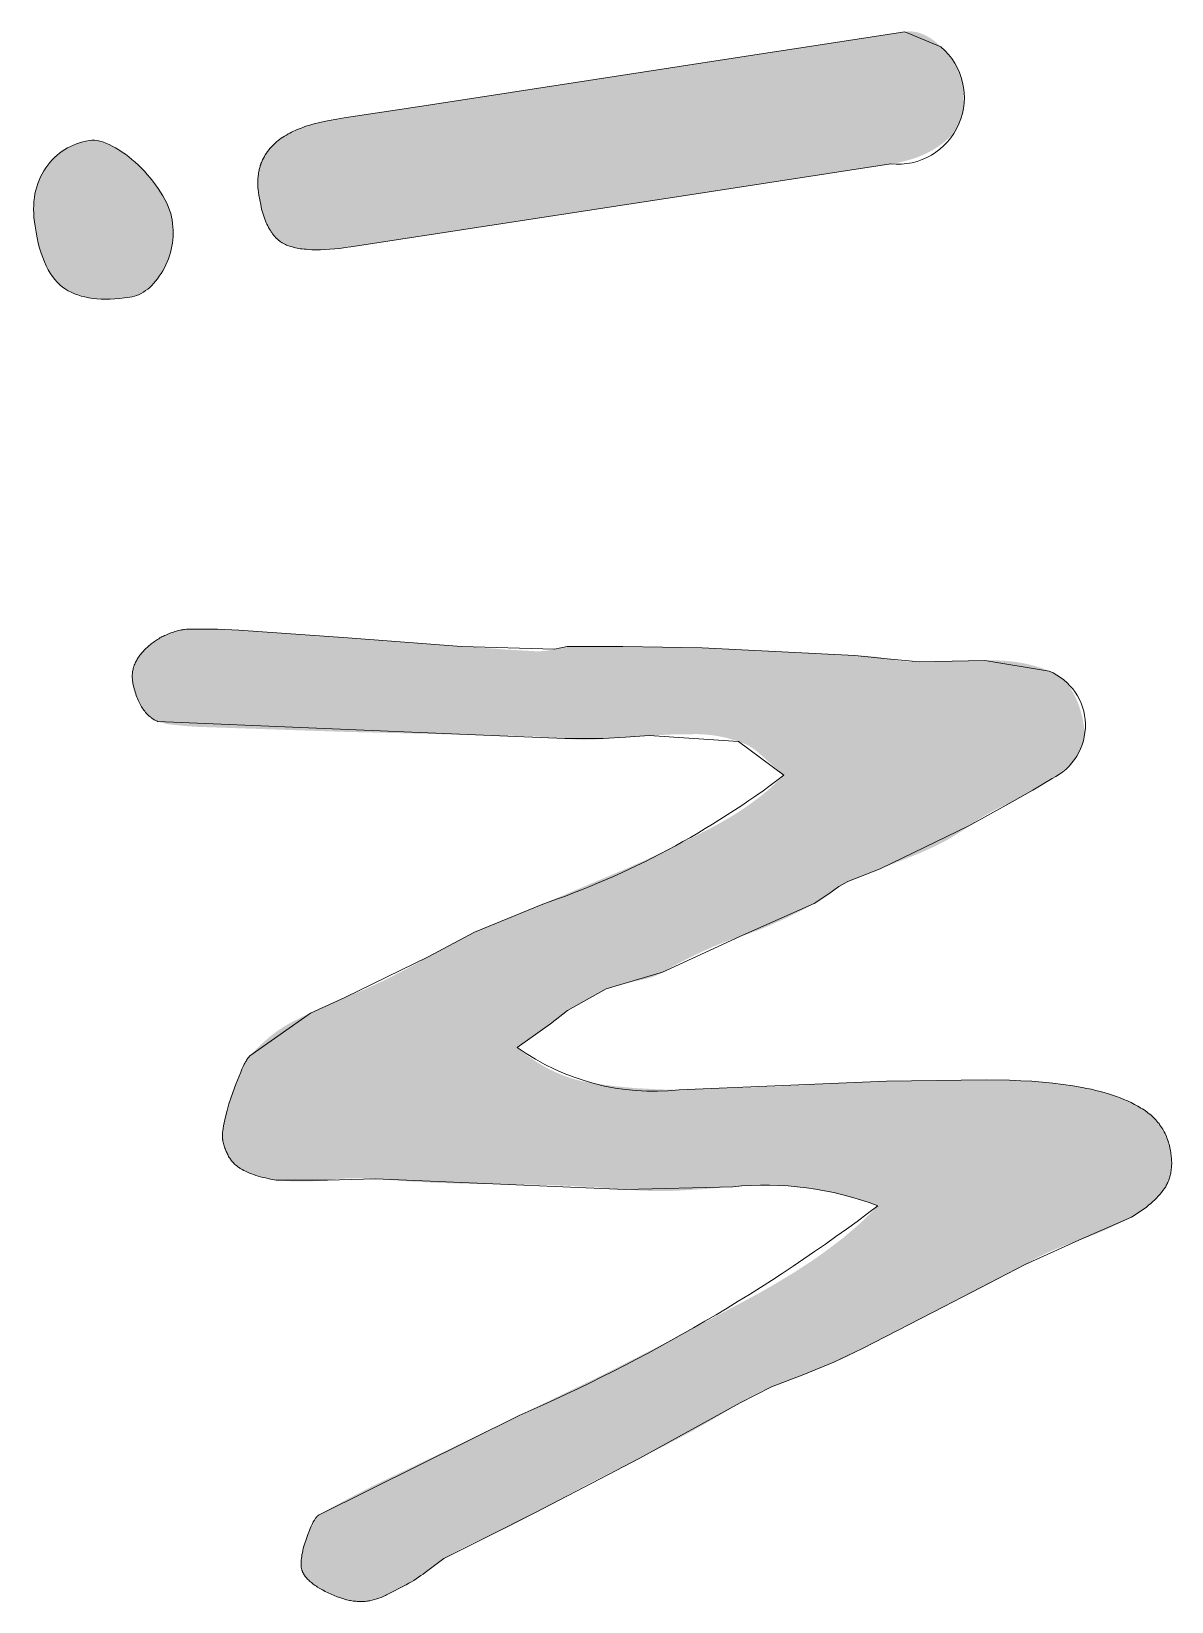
# Model space of a CAD drawing. Header units: millimetres. Extents: x 0 to 771, y -1 to 432.
# Drawn here: x 376.22 to 384.61, y 83.48 to 95.04 of the extents above; entities that cross this region are included whole.
import ezdxf

# ---------------------------------------------------------------- set-up
doc = ezdxf.new("R2010")
doc.units = ezdxf.units.MM
doc.header["$MEASUREMENT"] = 0
doc.layers.add('DEFAULT', color=4, linetype='Continuous', true_color=0x00ffff)

msp = doc.modelspace()

# ---------------------------------------------------------------- hatches: boundary and pattern name
at = {"layer": 'DEFAULT', "true_color": 0x000000, "extrusion": (0, 0, -1)}
for points in [[(-382.914, 94.93), (-382.931, 94.914), (-382.939, 94.905), (-382.946, 94.897), (-382.954, 94.888), (-382.961, 94.88), (-382.968, 94.871), (-382.975, 94.862), (-382.982, 94.854), (-382.988, 94.845), (-382.994, 94.836), (-383, 94.827), (-383.006, 94.818), (-383.012, 94.809), (-383.017, 94.8), (-383.022, 94.791), (-383.027, 94.781), (-383.032, 94.772), (-383.036, 94.762), (-383.04, 94.753), (-383.044, 94.743), (-383.048, 94.734), (-383.052, 94.724), (-383.055, 94.714), (-383.058, 94.704), (-383.061, 94.694), (-383.064, 94.684), (-383.067, 94.674), (-383.069, 94.664), (-383.071, 94.654), (-383.073, 94.644), (-383.075, 94.634), (-383.077, 94.618), (-383.079, 94.603), (-383.08, 94.588), (-383.081, 94.573), (-383.082, 94.559), (-383.082, 94.544), (-383.082, 94.53), (-383.082, 94.516), (-383.081, 94.502), (-383.08, 94.489), (-383.078, 94.476), (-383.076, 94.463), (-383.074, 94.45), (-383.071, 94.437), (-383.068, 94.425), (-383.065, 94.413), (-383.061, 94.401), (-383.057, 94.389), (-383.052, 94.377), (-383.047, 94.366), (-383.045, 94.36), (-383.042, 94.355), (-383.039, 94.349), (-383.036, 94.344), (-383.033, 94.338), (-383.03, 94.333), (-383.027, 94.328), (-383.024, 94.323), (-383.02, 94.317), (-383.017, 94.312), (-383.01, 94.302), (-383.002, 94.292), (-382.994, 94.283), (-382.986, 94.273), (-382.977, 94.264), (-382.968, 94.255), (-382.958, 94.246), (-382.949, 94.238), (-382.939, 94.229), (-382.929, 94.221), (-382.918, 94.213), (-382.908, 94.205), (-382.897, 94.198), (-382.886, 94.19), (-382.875, 94.183), (-382.863, 94.176), (-382.852, 94.169), (-382.84, 94.163), (-382.828, 94.156), (-382.816, 94.15), (-382.803, 94.144), (-382.791, 94.138), (-382.778, 94.132), (-382.765, 94.127), (-382.751, 94.121), (-382.738, 94.116), (-382.724, 94.111), (-382.696, 94.102), (-382.667, 94.094), (-382.638, 94.086), (-382.607, 94.079), (-382.576, 94.073), (-382.544, 94.068), (-382.544, 94.068), (-381.159, 93.855), (-381.159, 93.855), (-380.615, 93.771), (-380.615, 93.771), (-378.567, 93.457), (-378.526, 93.451), (-378.487, 93.446), (-378.449, 93.442), (-378.413, 93.439), (-378.378, 93.437), (-378.344, 93.436), (-378.312, 93.435), (-378.281, 93.436), (-378.252, 93.438), (-378.238, 93.439), (-378.224, 93.44), (-378.21, 93.442), (-378.197, 93.443), (-378.184, 93.445), (-378.172, 93.448), (-378.16, 93.45), (-378.148, 93.453), (-378.137, 93.456), (-378.126, 93.459), (-378.116, 93.463), (-378.105, 93.466), (-378.095, 93.47), (-378.086, 93.474), (-378.081, 93.476), (-378.077, 93.479), (-378.072, 93.481), (-378.068, 93.484), (-378.063, 93.486), (-378.059, 93.489), (-378.054, 93.492), (-378.05, 93.495), (-378.046, 93.498), (-378.042, 93.501), (-378.037, 93.504), (-378.033, 93.508), (-378.029, 93.511), (-378.025, 93.515), (-378.021, 93.519), (-378.018, 93.522), (-378.014, 93.526), (-378.01, 93.53), (-378.006, 93.535), (-378.002, 93.539), (-377.999, 93.543), (-377.995, 93.548), (-377.992, 93.553), (-377.988, 93.557), (-377.985, 93.562), (-377.981, 93.567), (-377.975, 93.577), (-377.968, 93.588), (-377.962, 93.599), (-377.956, 93.611), (-377.95, 93.623), (-377.945, 93.635), (-377.939, 93.648), (-377.934, 93.662), (-377.929, 93.675), (-377.924, 93.69), (-377.92, 93.704), (-377.916, 93.72), (-377.911, 93.735), (-377.907, 93.751), (-377.904, 93.768), (-377.897, 93.802), (-377.891, 93.838), (-377.888, 93.857), (-377.886, 93.876), (-377.884, 93.894), (-377.883, 93.912), (-377.883, 93.929), (-377.883, 93.946), (-377.884, 93.955), (-377.884, 93.963), (-377.885, 93.971), (-377.886, 93.98), (-377.887, 93.988), (-377.888, 93.996), (-377.889, 94.003), (-377.89, 94.011), (-377.892, 94.019), (-377.893, 94.026), (-377.895, 94.034), (-377.897, 94.041), (-377.899, 94.048), (-377.901, 94.056), (-377.904, 94.063), (-377.906, 94.07), (-377.909, 94.077), (-377.912, 94.083), (-377.915, 94.09), (-377.918, 94.097), (-377.924, 94.11), (-377.931, 94.122), (-377.938, 94.134), (-377.946, 94.146), (-377.95, 94.152), (-377.954, 94.158), (-377.958, 94.164), (-377.962, 94.169), (-377.967, 94.175), (-377.971, 94.18), (-377.976, 94.186), (-377.98, 94.191), (-377.985, 94.196), (-377.99, 94.201), (-377.995, 94.206), (-378, 94.211), (-378.01, 94.221), (-378.021, 94.231), (-378.032, 94.24), (-378.043, 94.248), (-378.055, 94.257), (-378.068, 94.265), (-378.08, 94.273), (-378.093, 94.28), (-378.106, 94.288), (-378.119, 94.295), (-378.132, 94.302), (-378.145, 94.308), (-378.159, 94.314), (-378.173, 94.32), (-378.187, 94.326), (-378.201, 94.332), (-378.215, 94.337), (-378.229, 94.342), (-378.244, 94.347), (-378.259, 94.351), (-378.274, 94.356), (-378.289, 94.36), (-378.349, 94.374), (-378.408, 94.387), (-378.464, 94.398), (-378.518, 94.407), (-378.518, 94.407), (-379.122, 94.499), (-379.122, 94.499), (-381.607, 94.881), (-381.607, 94.881), (-381.832, 94.915), (-381.832, 94.915), (-382.649, 95.041), (-382.653, 95.041), (-382.657, 95.042), (-382.661, 95.042), (-382.665, 95.043), (-382.669, 95.043), (-382.673, 95.043), (-382.677, 95.043), (-382.682, 95.043), (-382.686, 95.043), (-382.69, 95.043), (-382.694, 95.043), (-382.698, 95.043), (-382.702, 95.043), (-382.706, 95.042), (-382.71, 95.042), (-382.714, 95.041), (-382.723, 95.04), (-382.731, 95.038), (-382.739, 95.037), (-382.747, 95.035), (-382.756, 95.032), (-382.764, 95.029), (-382.772, 95.026), (-382.78, 95.023), (-382.789, 95.019), (-382.797, 95.016), (-382.805, 95.011), (-382.814, 95.007), (-382.822, 95.002), (-382.83, 94.997), (-382.839, 94.992), (-382.847, 94.986), (-382.855, 94.98), (-382.864, 94.974), (-382.872, 94.967), (-382.881, 94.96), (-382.889, 94.953), (-382.897, 94.946), (-382.906, 94.938)], [(-376.811, 94.199), (-376.824, 94.193), (-376.836, 94.186), (-376.848, 94.179), (-376.86, 94.171), (-376.873, 94.164), (-376.885, 94.156), (-376.897, 94.147), (-376.909, 94.139), (-376.921, 94.13), (-376.932, 94.12), (-376.956, 94.101), (-376.979, 94.081), (-377.003, 94.059), (-377.025, 94.037), (-377.048, 94.013), (-377.069, 93.989), (-377.09, 93.965), (-377.11, 93.94), (-377.129, 93.914), (-377.148, 93.887), (-377.166, 93.86), (-377.175, 93.846), (-377.183, 93.833), (-377.191, 93.819), (-377.199, 93.806), (-377.206, 93.793), (-377.212, 93.78), (-377.218, 93.767), (-377.224, 93.754), (-377.229, 93.741), (-377.233, 93.728), (-377.238, 93.716), (-377.242, 93.704), (-377.245, 93.691), (-377.248, 93.679), (-377.25, 93.667), (-377.252, 93.655), (-377.254, 93.643), (-377.256, 93.63), (-377.257, 93.618), (-377.258, 93.605), (-377.259, 93.593), (-377.259, 93.581), (-377.26, 93.568), (-377.26, 93.556), (-377.259, 93.544), (-377.259, 93.532), (-377.258, 93.52), (-377.257, 93.508), (-377.256, 93.496), (-377.254, 93.485), (-377.252, 93.473), (-377.25, 93.461), (-377.248, 93.449), (-377.246, 93.438), (-377.243, 93.426), (-377.24, 93.415), (-377.236, 93.403), (-377.233, 93.392), (-377.229, 93.381), (-377.225, 93.369), (-377.22, 93.358), (-377.216, 93.347), (-377.211, 93.336), (-377.206, 93.325), (-377.2, 93.314), (-377.195, 93.303), (-377.189, 93.292), (-377.183, 93.281), (-377.176, 93.271), (-377.17, 93.26), (-377.163, 93.25), (-377.157, 93.24), (-377.15, 93.231), (-377.143, 93.222), (-377.137, 93.213), (-377.13, 93.204), (-377.123, 93.196), (-377.116, 93.188), (-377.109, 93.18), (-377.101, 93.173), (-377.094, 93.166), (-377.087, 93.159), (-377.079, 93.152), (-377.072, 93.146), (-377.064, 93.14), (-377.056, 93.134), (-377.048, 93.129), (-377.041, 93.124), (-377.033, 93.119), (-377.025, 93.115), (-377.016, 93.111), (-377.008, 93.107), (-377, 93.103), (-376.992, 93.1), (-376.983, 93.097), (-376.975, 93.094), (-376.966, 93.092), (-376.957, 93.09), (-376.949, 93.088), (-376.94, 93.086), (-376.902, 93.081), (-376.865, 93.077), (-376.829, 93.074), (-376.795, 93.072), (-376.778, 93.072), (-376.761, 93.072), (-376.745, 93.072), (-376.729, 93.073), (-376.713, 93.074), (-376.698, 93.075), (-376.682, 93.076), (-376.667, 93.078), (-376.653, 93.08), (-376.638, 93.082), (-376.624, 93.085), (-376.61, 93.088), (-376.596, 93.091), (-376.583, 93.095), (-376.57, 93.098), (-376.557, 93.103), (-376.544, 93.107), (-376.532, 93.112), (-376.52, 93.117), (-376.508, 93.122), (-376.497, 93.128), (-376.486, 93.134), (-376.475, 93.14), (-376.464, 93.147), (-376.459, 93.15), (-376.454, 93.154), (-376.449, 93.157), (-376.444, 93.161), (-376.439, 93.165), (-376.434, 93.169), (-376.429, 93.173), (-376.424, 93.178), (-376.419, 93.182), (-376.415, 93.186), (-376.41, 93.191), (-376.405, 93.196), (-376.401, 93.201), (-376.396, 93.206), (-376.392, 93.211), (-376.387, 93.216), (-376.379, 93.227), (-376.37, 93.238), (-376.362, 93.25), (-376.354, 93.262), (-376.347, 93.275), (-376.339, 93.288), (-376.332, 93.302), (-376.325, 93.316), (-376.318, 93.331), (-376.311, 93.346), (-376.305, 93.362), (-376.299, 93.378), (-376.293, 93.394), (-376.287, 93.412), (-376.281, 93.429), (-376.276, 93.447), (-376.266, 93.485), (-376.257, 93.524), (-376.249, 93.566), (-376.242, 93.609), (-376.24, 93.625), (-376.237, 93.641), (-376.236, 93.657), (-376.234, 93.673), (-376.233, 93.688), (-376.232, 93.704), (-376.232, 93.719), (-376.232, 93.734), (-376.232, 93.748), (-376.232, 93.763), (-376.233, 93.777), (-376.234, 93.792), (-376.236, 93.806), (-376.237, 93.82), (-376.239, 93.833), (-376.242, 93.847), (-376.244, 93.86), (-376.247, 93.873), (-376.251, 93.886), (-376.254, 93.899), (-376.258, 93.912), (-376.262, 93.924), (-376.267, 93.937), (-376.272, 93.949), (-376.277, 93.961), (-376.282, 93.972), (-376.288, 93.984), (-376.294, 93.996), (-376.3, 94.007), (-376.307, 94.018), (-376.314, 94.029), (-376.321, 94.039), (-376.329, 94.05), (-376.336, 94.06), (-376.344, 94.07), (-376.352, 94.08), (-376.361, 94.089), (-376.369, 94.098), (-376.377, 94.107), (-376.386, 94.116), (-376.395, 94.124), (-376.404, 94.132), (-376.413, 94.14), (-376.422, 94.147), (-376.432, 94.154), (-376.441, 94.161), (-376.451, 94.168), (-376.461, 94.174), (-376.471, 94.181), (-376.481, 94.186), (-376.492, 94.192), (-376.502, 94.197), (-376.513, 94.202), (-376.524, 94.207), (-376.535, 94.212), (-376.546, 94.216), (-376.558, 94.22), (-376.569, 94.223), (-376.581, 94.227), (-376.593, 94.23), (-376.605, 94.233), (-376.617, 94.236), (-376.629, 94.238), (-376.642, 94.24), (-376.646, 94.241), (-376.651, 94.241), (-376.655, 94.241), (-376.66, 94.242), (-376.665, 94.242), (-376.669, 94.242), (-376.674, 94.242), (-376.679, 94.241), (-376.684, 94.241), (-376.689, 94.241), (-376.694, 94.24), (-376.699, 94.239), (-376.704, 94.238), (-376.709, 94.238), (-376.714, 94.236), (-376.72, 94.235), (-376.725, 94.234), (-376.73, 94.232), (-376.736, 94.231), (-376.741, 94.229), (-376.752, 94.225), (-376.764, 94.221), (-376.775, 94.216), (-376.787, 94.211), (-376.799, 94.206)], [(-377.744, 90.634), (-378.12, 90.611), (-379.384, 90.515), (-379.724, 90.491), (-379.936, 90.479), (-379.943, 90.479), (-379.949, 90.479), (-379.956, 90.479), (-379.963, 90.479), (-379.97, 90.48), (-379.978, 90.48), (-379.994, 90.482), (-380.011, 90.484), (-380.029, 90.487), (-380.048, 90.49), (-380.068, 90.494), (-380.068, 90.494), (-380.161, 90.514), (-380.242, 90.517), (-380.337, 90.518), (-380.571, 90.515), (-381.155, 90.504), (-382.28, 90.447), (-382.311, 90.447), (-382.341, 90.446), (-382.371, 90.445), (-382.401, 90.442), (-382.43, 90.439), (-382.46, 90.435), (-382.489, 90.43), (-382.518, 90.424), (-382.547, 90.419), (-382.576, 90.414), (-382.605, 90.409), (-382.635, 90.406), (-382.665, 90.404), (-382.695, 90.402), (-382.725, 90.401), (-382.755, 90.401), (-383.237, 90.411), (-383.269, 90.412), (-383.301, 90.412), (-383.333, 90.412), (-383.364, 90.41), (-383.395, 90.408), (-383.426, 90.405), (-383.456, 90.402), (-383.486, 90.397), (-383.515, 90.392), (-383.545, 90.386), (-383.573, 90.379), (-383.602, 90.372), (-383.63, 90.363), (-383.658, 90.354), (-383.685, 90.344), (-383.718, 90.331), (-383.724, 90.329), (-383.729, 90.326), (-383.735, 90.324), (-383.74, 90.321), (-383.746, 90.318), (-383.751, 90.315), (-383.757, 90.312), (-383.762, 90.309), (-383.767, 90.306), (-383.772, 90.303), (-383.777, 90.299), (-383.782, 90.296), (-383.787, 90.292), (-383.792, 90.288), (-383.797, 90.284), (-383.802, 90.28), (-383.807, 90.276), (-383.812, 90.272), (-383.816, 90.268), (-383.821, 90.263), (-383.825, 90.259), (-383.83, 90.254), (-383.834, 90.249), (-383.838, 90.244), (-383.843, 90.239), (-383.851, 90.229), (-383.859, 90.218), (-383.867, 90.207), (-383.875, 90.196), (-383.882, 90.184), (-383.889, 90.171), (-383.896, 90.158), (-383.903, 90.145), (-383.909, 90.131), (-383.915, 90.117), (-383.921, 90.102), (-383.927, 90.087), (-383.932, 90.072), (-383.938, 90.056), (-383.943, 90.039), (-383.947, 90.023), (-383.952, 90.005), (-383.956, 89.988), (-383.96, 89.97), (-383.963, 89.952), (-383.965, 89.944), (-383.966, 89.935), (-383.967, 89.927), (-383.968, 89.919), (-383.969, 89.91), (-383.969, 89.902), (-383.97, 89.894), (-383.97, 89.886), (-383.97, 89.878), (-383.97, 89.87), (-383.969, 89.863), (-383.969, 89.855), (-383.968, 89.847), (-383.968, 89.84), (-383.967, 89.832), (-383.965, 89.825), (-383.964, 89.818), (-383.962, 89.811), (-383.961, 89.804), (-383.959, 89.797), (-383.957, 89.79), (-383.955, 89.783), (-383.952, 89.776), (-383.95, 89.769), (-383.947, 89.763), (-383.944, 89.756), (-383.941, 89.75), (-383.938, 89.744), (-383.934, 89.737), (-383.931, 89.731), (-383.927, 89.725), (-383.923, 89.719), (-383.919, 89.713), (-383.915, 89.707), (-383.911, 89.701), (-383.906, 89.695), (-383.901, 89.689), (-383.896, 89.683), (-383.886, 89.671), (-383.875, 89.659), (-383.864, 89.647), (-383.852, 89.635), (-383.839, 89.623), (-383.826, 89.611), (-383.812, 89.6), (-383.797, 89.588), (-383.782, 89.577), (-383.766, 89.565), (-383.749, 89.554), (-383.732, 89.542), (-383.591, 89.457), (-383.515, 89.412), (-383.477, 89.391), (-383.438, 89.37), (-383.394, 89.351), (-383.351, 89.331), (-383.309, 89.31), (-383.269, 89.288), (-383.23, 89.266), (-383.192, 89.242), (-383.156, 89.218), (-383.12, 89.193), (-383.097, 89.176), (-383.073, 89.159), (-383.048, 89.144), (-383.024, 89.128), (-383, 89.113), (-382.975, 89.099), (-382.95, 89.085), (-382.926, 89.072), (-382.875, 89.046), (-382.82, 89.021), (-382.763, 88.995), (-382.702, 88.97), (-382.465, 88.877), (-382.228, 88.784), (-382.162, 88.746), (-382.154, 88.741), (-382.145, 88.735), (-382.137, 88.73), (-382.127, 88.723), (-382.108, 88.709), (-382.088, 88.693), (-382.077, 88.685), (-382.065, 88.676), (-382.053, 88.668), (-382.04, 88.659), (-382.012, 88.641), (-381.981, 88.622), (-381.91, 88.583), (-381.839, 88.547), (-381.77, 88.513), (-381.701, 88.482), (-381.633, 88.452), (-381.565, 88.425), (-381.499, 88.4), (-381.432, 88.378), (-381.366, 88.355), (-381.298, 88.329), (-381.229, 88.301), (-381.158, 88.269), (-381.087, 88.235), (-381.014, 88.199), (-380.939, 88.159), (-380.863, 88.117), (-380.861, 88.115), (-380.858, 88.113), (-380.855, 88.111), (-380.852, 88.109), (-380.848, 88.106), (-380.845, 88.104), (-380.841, 88.102), (-380.837, 88.1), (-380.833, 88.098), (-380.829, 88.097), (-380.82, 88.093), (-380.81, 88.089), (-380.8, 88.085), (-380.789, 88.081), (-380.777, 88.077), (-380.765, 88.074), (-380.752, 88.07), (-380.723, 88.063), (-380.558, 88.028), (-380.541, 88.024), (-380.525, 88.019), (-380.509, 88.014), (-380.493, 88.009), (-380.478, 88.004), (-380.463, 87.999), (-380.449, 87.993), (-380.301, 87.912), (-380.164, 87.835), (-380.151, 87.823), (-380.137, 87.811), (-380.122, 87.798), (-380.107, 87.786), (-380.074, 87.761), (-380.038, 87.735), (-379.794, 87.561), (-379.825, 87.534), (-379.858, 87.509), (-379.89, 87.486), (-379.924, 87.463), (-379.957, 87.442), (-379.991, 87.423), (-380.025, 87.404), (-380.042, 87.396), (-380.06, 87.387), (-380.077, 87.379), (-380.095, 87.372), (-380.112, 87.364), (-380.13, 87.357), (-380.148, 87.351), (-380.166, 87.344), (-380.184, 87.338), (-380.202, 87.332), (-380.22, 87.327), (-380.239, 87.322), (-380.257, 87.317), (-380.275, 87.313), (-380.294, 87.309), (-380.313, 87.305), (-380.332, 87.302), (-380.351, 87.299), (-380.427, 87.288), (-380.504, 87.278), (-380.582, 87.27), (-380.661, 87.263), (-380.821, 87.254), (-380.985, 87.249), (-381.72, 87.276), (-382.513, 87.315), (-383.246, 87.323), (-383.419, 87.32), (-383.502, 87.317), (-383.583, 87.313), (-383.662, 87.306), (-383.739, 87.299), (-383.813, 87.29), (-383.885, 87.28), (-383.955, 87.268), (-383.989, 87.261), (-384.022, 87.254), (-384.054, 87.246), (-384.086, 87.238), (-384.117, 87.23), (-384.147, 87.221), (-384.177, 87.211), (-384.206, 87.201), (-384.234, 87.19), (-384.261, 87.179), (-384.288, 87.168), (-384.314, 87.156), (-384.339, 87.143), (-384.364, 87.13), (-384.376, 87.123), (-384.387, 87.116), (-384.399, 87.109), (-384.41, 87.102), (-384.421, 87.095), (-384.431, 87.087), (-384.441, 87.079), (-384.451, 87.071), (-384.461, 87.063), (-384.47, 87.055), (-384.479, 87.046), (-384.488, 87.037), (-384.496, 87.029), (-384.504, 87.019), (-384.512, 87.01), (-384.52, 87.001), (-384.527, 86.991), (-384.534, 86.981), (-384.54, 86.971), (-384.547, 86.961), (-384.553, 86.951), (-384.558, 86.94), (-384.564, 86.929), (-384.569, 86.919), (-384.574, 86.907), (-384.578, 86.896), (-384.583, 86.885), (-384.587, 86.873), (-384.59, 86.861), (-384.594, 86.849), (-384.597, 86.837), (-384.6, 86.825), (-384.604, 86.802), (-384.606, 86.79), (-384.608, 86.779), (-384.609, 86.768), (-384.61, 86.757), (-384.611, 86.746), (-384.612, 86.736), (-384.612, 86.725), (-384.613, 86.715), (-384.613, 86.705), (-384.612, 86.694), (-384.612, 86.685), (-384.611, 86.675), (-384.61, 86.665), (-384.609, 86.656), (-384.608, 86.646), (-384.606, 86.637), (-384.604, 86.628), (-384.602, 86.619), (-384.6, 86.61), (-384.597, 86.601), (-384.595, 86.593), (-384.592, 86.585), (-384.588, 86.576), (-384.585, 86.568), (-384.581, 86.56), (-384.577, 86.553), (-384.573, 86.545), (-384.569, 86.537), (-384.564, 86.53), (-384.559, 86.523), (-384.549, 86.508), (-384.543, 86.501), (-384.538, 86.494), (-384.526, 86.48), (-384.514, 86.466), (-384.501, 86.453), (-384.488, 86.439), (-384.473, 86.426), (-384.459, 86.413), (-384.443, 86.4), (-384.427, 86.387), (-384.41, 86.374), (-384.392, 86.361), (-384.374, 86.349), (-384.355, 86.336), (-384.336, 86.324), (-384.316, 86.312), (-384.269, 86.287), (-384.22, 86.263), (-384.171, 86.24), (-384.12, 86.217), (-384.069, 86.195), (-384.016, 86.174), (-383.962, 86.154), (-383.907, 86.134), (-383.852, 86.115), (-383.8, 86.094), (-383.75, 86.074), (-383.702, 86.053), (-383.657, 86.031), (-383.613, 86.009), (-383.572, 85.986), (-383.533, 85.963), (-383.242, 85.807), (-382.937, 85.654), (-382.63, 85.501), (-382.33, 85.342), (-382.305, 85.328), (-382.28, 85.315), (-382.255, 85.302), (-382.23, 85.289), (-382.204, 85.277), (-382.178, 85.265), (-382.151, 85.254), (-382.124, 85.244), (-382.016, 85.201), (-381.905, 85.155), (-381.667, 85.062), (-381.639, 85.051), (-381.61, 85.039), (-381.582, 85.025), (-381.553, 85.011), (-381.523, 84.996), (-381.494, 84.98), (-381.465, 84.963), (-381.435, 84.945), (-381.255, 84.836), (-381.071, 84.732), (-380.885, 84.633), (-380.695, 84.538), (-380.312, 84.346), (-379.929, 84.138), (-379.846, 84.091), (-379.763, 84.048), (-379.677, 84.007), (-379.591, 83.969), (-379.505, 83.931), (-379.42, 83.89), (-379.336, 83.846), (-379.253, 83.8), (-379.182, 83.748), (-379.116, 83.697), (-379.1, 83.685), (-379.084, 83.673), (-379.067, 83.661), (-379.05, 83.649), (-379.032, 83.638), (-379.014, 83.627), (-378.995, 83.617), (-378.976, 83.606), (-378.831, 83.531), (-378.823, 83.527), (-378.807, 83.52), (-378.791, 83.513), (-378.775, 83.507), (-378.759, 83.502), (-378.742, 83.497), (-378.725, 83.492), (-378.707, 83.488), (-378.699, 83.487), (-378.691, 83.485), (-378.683, 83.484), (-378.674, 83.483), (-378.666, 83.483), (-378.657, 83.482), (-378.649, 83.482), (-378.64, 83.482), (-378.631, 83.482), (-378.622, 83.482), (-378.613, 83.483), (-378.604, 83.484), (-378.595, 83.485), (-378.585, 83.486), (-378.576, 83.488), (-378.566, 83.489), (-378.557, 83.491), (-378.547, 83.493), (-378.537, 83.496), (-378.527, 83.498), (-378.517, 83.501), (-378.507, 83.504), (-378.487, 83.511), (-378.466, 83.518), (-378.445, 83.527), (-378.423, 83.536), (-378.401, 83.546), (-378.38, 83.557), (-378.36, 83.568), (-378.34, 83.578), (-378.323, 83.589), (-378.314, 83.595), (-378.306, 83.6), (-378.298, 83.606), (-378.291, 83.611), (-378.283, 83.617), (-378.277, 83.622), (-378.27, 83.628), (-378.264, 83.633), (-378.258, 83.639), (-378.252, 83.645), (-378.247, 83.65), (-378.241, 83.656), (-378.237, 83.661), (-378.234, 83.664), (-378.232, 83.667), (-378.23, 83.67), (-378.228, 83.673), (-378.226, 83.676), (-378.224, 83.679), (-378.222, 83.681), (-378.221, 83.684), (-378.219, 83.687), (-378.217, 83.69), (-378.216, 83.693), (-378.214, 83.696), (-378.213, 83.699), (-378.212, 83.702), (-378.211, 83.705), (-378.21, 83.707), (-378.209, 83.71), (-378.208, 83.713), (-378.207, 83.716), (-378.206, 83.719), (-378.205, 83.722), (-378.204, 83.725), (-378.204, 83.729), (-378.203, 83.734), (-378.202, 83.739), (-378.202, 83.744), (-378.201, 83.749), (-378.201, 83.754), (-378.201, 83.759), (-378.201, 83.765), (-378.201, 83.77), (-378.201, 83.776), (-378.202, 83.782), (-378.202, 83.788), (-378.204, 83.801), (-378.206, 83.814), (-378.208, 83.828), (-378.211, 83.842), (-378.214, 83.857), (-378.218, 83.872), (-378.222, 83.889), (-378.227, 83.905), (-378.239, 83.94), (-378.251, 83.975), (-378.263, 84.006), (-378.269, 84.02), (-378.274, 84.033), (-378.28, 84.046), (-378.286, 84.057), (-378.291, 84.068), (-378.297, 84.078), (-378.3, 84.082), (-378.303, 84.087), (-378.305, 84.091), (-378.308, 84.095), (-378.311, 84.099), (-378.314, 84.102), (-378.316, 84.105), (-378.319, 84.108), (-378.32, 84.11), (-378.322, 84.111), (-378.323, 84.113), (-378.324, 84.114), (-378.326, 84.115), (-378.327, 84.116), (-378.328, 84.117), (-378.329, 84.118), (-378.415, 84.168), (-378.51, 84.219), (-378.725, 84.331), (-379.808, 84.853), (-380.413, 85.146), (-381.002, 85.446), (-381.571, 85.751), (-381.707, 85.829), (-381.835, 85.907), (-381.957, 85.986), (-382.014, 86.026), (-382.07, 86.066), (-382.124, 86.107), (-382.177, 86.147), (-382.227, 86.188), (-382.275, 86.229), (-382.322, 86.27), (-382.367, 86.312), (-382.409, 86.354), (-382.45, 86.396), (-382.357, 86.426), (-382.268, 86.453), (-382.184, 86.476), (-382.104, 86.495), (-382.028, 86.512), (-381.991, 86.518), (-381.956, 86.524), (-381.922, 86.529), (-381.889, 86.534), (-381.857, 86.537), (-381.826, 86.54), (-381.708, 86.545), (-381.65, 86.547), (-381.594, 86.547), (-381.539, 86.546), (-381.485, 86.544), (-381.432, 86.541), (-381.38, 86.537), (-381.179, 86.52), (-380.982, 86.508), (-380.934, 86.506), (-380.885, 86.505), (-380.836, 86.505), (-380.787, 86.505), (-380.738, 86.507), (-380.689, 86.509), (-380.639, 86.513), (-380.589, 86.517), (-380.359, 86.533), (-380.129, 86.545), (-379.899, 86.552), (-379.669, 86.555), (-379.44, 86.558), (-379.21, 86.565), (-378.98, 86.577), (-378.749, 86.594), (-378.708, 86.597), (-378.666, 86.599), (-378.624, 86.599), (-378.58, 86.599), (-378.535, 86.598), (-378.49, 86.595), (-378.443, 86.591), (-378.396, 86.586), (-378.348, 86.581), (-378.301, 86.578), (-378.253, 86.576), (-378.206, 86.575), (-378.158, 86.576), (-378.111, 86.578), (-378.064, 86.581), (-378.017, 86.586), (-377.977, 86.593), (-377.957, 86.597), (-377.939, 86.601), (-377.92, 86.605), (-377.903, 86.61), (-377.885, 86.615), (-377.869, 86.62), (-377.853, 86.626), (-377.837, 86.631), (-377.822, 86.637), (-377.807, 86.644), (-377.793, 86.65), (-377.78, 86.657), (-377.767, 86.664), (-377.754, 86.671), (-377.748, 86.675), (-377.742, 86.679), (-377.736, 86.683), (-377.731, 86.687), (-377.725, 86.692), (-377.72, 86.696), (-377.714, 86.701), (-377.709, 86.706), (-377.704, 86.712), (-377.699, 86.717), (-377.694, 86.723), (-377.69, 86.728), (-377.685, 86.734), (-377.681, 86.74), (-377.677, 86.747), (-377.672, 86.753), (-377.668, 86.76), (-377.664, 86.767), (-377.661, 86.774), (-377.657, 86.781), (-377.654, 86.789), (-377.65, 86.796), (-377.647, 86.804), (-377.644, 86.812), (-377.641, 86.82), (-377.638, 86.828), (-377.635, 86.837), (-377.633, 86.846), (-377.63, 86.855), (-377.628, 86.864), (-377.626, 86.873), (-377.624, 86.882), (-377.623, 86.885), (-377.623, 86.887), (-377.623, 86.889), (-377.622, 86.892), (-377.622, 86.895), (-377.622, 86.897), (-377.622, 86.9), (-377.622, 86.903), (-377.622, 86.91), (-377.622, 86.916), (-377.622, 86.923), (-377.623, 86.931), (-377.623, 86.939), (-377.624, 86.947), (-377.627, 86.965), (-377.63, 86.985), (-377.634, 87.007), (-377.639, 87.029), (-377.644, 87.052), (-377.656, 87.099), (-377.67, 87.146), (-377.686, 87.195), (-377.721, 87.291), (-377.757, 87.381), (-377.766, 87.402), (-377.775, 87.422), (-377.783, 87.439), (-377.788, 87.447), (-377.792, 87.455), (-377.796, 87.462), (-377.8, 87.468), (-377.804, 87.475), (-377.808, 87.481), (-377.812, 87.486), (-377.814, 87.489), (-377.816, 87.491), (-377.818, 87.493), (-377.82, 87.496), (-377.822, 87.498), (-377.851, 87.529), (-377.878, 87.557), (-377.906, 87.583), (-377.933, 87.608), (-377.96, 87.632), (-377.987, 87.653), (-378, 87.664), (-378.013, 87.674), (-378.027, 87.683), (-378.04, 87.692), (-378.067, 87.71), (-378.095, 87.727), (-378.123, 87.743), (-378.152, 87.758), (-378.181, 87.773), (-378.211, 87.788), (-378.241, 87.801), (-378.271, 87.814), (-378.333, 87.845), (-378.395, 87.874), (-378.458, 87.902), (-378.523, 87.929), (-378.656, 87.984), (-378.797, 88.048), (-378.885, 88.092), (-378.971, 88.137), (-379.056, 88.183), (-379.138, 88.23), (-379.221, 88.277), (-379.305, 88.323), (-379.391, 88.368), (-379.479, 88.412), (-379.969, 88.613), (-380.604, 88.882), (-380.765, 88.954), (-380.925, 89.029), (-381.082, 89.107), (-381.237, 89.187), (-381.313, 89.229), (-381.349, 89.25), (-381.385, 89.272), (-381.42, 89.294), (-381.455, 89.317), (-381.488, 89.34), (-381.521, 89.363), (-381.553, 89.387), (-381.585, 89.411), (-381.615, 89.436), (-381.645, 89.461), (-381.674, 89.487), (-381.702, 89.513), (-381.73, 89.539), (-381.757, 89.566), (-381.568, 89.734), (-381.56, 89.741), (-381.551, 89.748), (-381.543, 89.755), (-381.534, 89.761), (-381.525, 89.767), (-381.516, 89.773), (-381.507, 89.779), (-381.498, 89.784), (-381.489, 89.788), (-381.48, 89.793), (-381.471, 89.797), (-381.461, 89.801), (-381.452, 89.805), (-381.442, 89.808), (-381.433, 89.811), (-381.423, 89.814), (-381.405, 89.82), (-381.386, 89.827), (-381.367, 89.832), (-381.348, 89.838), (-381.329, 89.843), (-381.31, 89.847), (-381.29, 89.851), (-381.27, 89.855), (-381.251, 89.858), (-381.23, 89.861), (-381.21, 89.863), (-381.19, 89.865), (-381.169, 89.867), (-381.148, 89.868), (-381.127, 89.869), (-381.105, 89.869), (-380.935, 89.867), (-380.765, 89.858), (-380.59, 89.846), (-380.427, 89.836), (-380.391, 89.832), (-380.356, 89.829), (-380.32, 89.828), (-380.285, 89.827), (-380.25, 89.828), (-380.215, 89.83), (-380.18, 89.833), (-380.145, 89.838), (-380.091, 89.842), (-380.029, 89.846), (-379.88, 89.854), (-379.485, 89.863), (-378.519, 89.886), (-377.431, 89.923), (-377.358, 89.928), (-377.295, 89.934), (-377.267, 89.937), (-377.242, 89.94), (-377.219, 89.943), (-377.199, 89.947), (-377.19, 89.949), (-377.182, 89.951), (-377.174, 89.953), (-377.167, 89.955), (-377.16, 89.957), (-377.157, 89.958), (-377.155, 89.959), (-377.152, 89.96), (-377.149, 89.961), (-377.147, 89.962), (-377.145, 89.963), (-377.141, 89.965), (-377.136, 89.967), (-377.132, 89.969), (-377.128, 89.971), (-377.124, 89.973), (-377.12, 89.975), (-377.116, 89.978), (-377.113, 89.98), (-377.109, 89.982), (-377.105, 89.985), (-377.101, 89.988), (-377.097, 89.99), (-377.094, 89.993), (-377.09, 89.996), (-377.087, 89.999), (-377.083, 90.002), (-377.08, 90.005), (-377.076, 90.008), (-377.073, 90.012), (-377.069, 90.015), (-377.066, 90.018), (-377.063, 90.022), (-377.059, 90.026), (-377.056, 90.029), (-377.05, 90.037), (-377.044, 90.045), (-377.038, 90.053), (-377.032, 90.062), (-377.027, 90.071), (-377.021, 90.08), (-377.016, 90.089), (-377.011, 90.099), (-377.006, 90.11), (-377.001, 90.12), (-376.997, 90.131), (-376.992, 90.142), (-376.988, 90.154), (-376.984, 90.165), (-376.98, 90.178), (-376.976, 90.19), (-376.973, 90.203), (-376.969, 90.216), (-376.963, 90.243), (-376.962, 90.251), (-376.96, 90.259), (-376.959, 90.267), (-376.959, 90.275), (-376.958, 90.283), (-376.958, 90.291), (-376.958, 90.299), (-376.958, 90.307), (-376.959, 90.314), (-376.96, 90.322), (-376.961, 90.33), (-376.962, 90.338), (-376.964, 90.345), (-376.966, 90.353), (-376.968, 90.361), (-376.97, 90.368), (-376.973, 90.376), (-376.976, 90.384), (-376.979, 90.391), (-376.983, 90.399), (-376.987, 90.406), (-376.991, 90.414), (-376.995, 90.421), (-377, 90.428), (-377.005, 90.436), (-377.01, 90.443), (-377.015, 90.451), (-377.021, 90.458), (-377.027, 90.465), (-377.033, 90.472), (-377.04, 90.48), (-377.046, 90.487), (-377.053, 90.494), (-377.06, 90.501), (-377.068, 90.508), (-377.075, 90.514), (-377.082, 90.521), (-377.09, 90.527), (-377.097, 90.533), (-377.105, 90.539), (-377.113, 90.545), (-377.121, 90.551), (-377.129, 90.557), (-377.137, 90.562), (-377.145, 90.567), (-377.153, 90.572), (-377.162, 90.577), (-377.17, 90.582), (-377.179, 90.587), (-377.188, 90.591), (-377.196, 90.595), (-377.205, 90.599), (-377.214, 90.603), (-377.224, 90.607), (-377.233, 90.611), (-377.242, 90.614), (-377.252, 90.618), (-377.261, 90.621), (-377.271, 90.624), (-377.281, 90.627), (-377.301, 90.632), (-377.321, 90.637), (-377.326, 90.638), (-377.331, 90.638), (-377.336, 90.639), (-377.343, 90.64), (-377.357, 90.641), (-377.374, 90.642), (-377.413, 90.643), (-377.462, 90.643), (-377.585, 90.641)]]:
    msp.add_hatch(color=178, dxfattribs=at).paths.add_polyline_path(points, flags=0)

# ---------------------------------------------------------------- linework, layer by layer
at = {"layer": 'DEFAULT', "color": 178, "lineweight": 0, "true_color": 0x000000}
for points in [[(382.914, 94.93, -0.73633), (382.544, 94.068), (381.159, 93.855), (380.615, 93.771), (378.567, 93.457), (378.526, 93.451), (378.487, 93.446), (378.449, 93.442), (378.413, 93.439), (378.378, 93.437), (378.344, 93.436), (378.312, 93.435), (378.281, 93.436), (378.252, 93.438), (378.238, 93.439), (378.224, 93.44), (378.21, 93.442), (378.197, 93.443), (378.184, 93.445), (378.172, 93.448), (378.16, 93.45), (378.148, 93.453), (378.137, 93.456), (378.126, 93.459), (378.116, 93.463), (378.105, 93.466), (378.095, 93.47), (378.086, 93.474), (378.081, 93.476), (378.077, 93.479), (378.072, 93.481), (378.068, 93.484), (378.063, 93.486), (378.059, 93.489), (378.054, 93.492), (378.05, 93.495), (378.046, 93.498), (378.042, 93.501), (378.037, 93.504), (378.033, 93.508), (378.029, 93.511), (378.025, 93.515), (378.021, 93.519), (378.018, 93.522), (378.014, 93.526), (378.01, 93.53), (378.006, 93.535), (378.002, 93.539), (377.999, 93.543), (377.995, 93.548), (377.992, 93.553), (377.988, 93.557), (377.985, 93.562), (377.981, 93.567), (377.975, 93.577), (377.968, 93.588), (377.962, 93.599), (377.956, 93.611), (377.95, 93.623), (377.945, 93.635), (377.939, 93.648), (377.934, 93.662), (377.929, 93.675), (377.924, 93.69), (377.92, 93.704), (377.916, 93.72), (377.911, 93.735), (377.907, 93.751), (377.904, 93.768), (377.897, 93.802), (377.891, 93.838), (377.888, 93.857), (377.886, 93.876), (377.884, 93.894), (377.883, 93.912), (377.883, 93.929), (377.883, 93.946), (377.884, 93.955), (377.884, 93.963), (377.885, 93.971), (377.886, 93.98), (377.887, 93.988), (377.888, 93.996), (377.889, 94.003), (377.89, 94.011), (377.892, 94.019), (377.893, 94.026), (377.895, 94.034), (377.897, 94.041), (377.899, 94.048), (377.901, 94.056), (377.904, 94.063), (377.906, 94.07), (377.909, 94.077), (377.912, 94.083), (377.915, 94.09), (377.918, 94.097), (377.924, 94.11), (377.931, 94.122), (377.938, 94.134), (377.946, 94.146), (377.95, 94.152), (377.954, 94.158), (377.958, 94.164), (377.962, 94.169), (377.967, 94.175), (377.971, 94.18), (377.976, 94.186), (377.98, 94.191), (377.985, 94.196), (377.99, 94.201), (377.995, 94.206), (378, 94.211), (378.01, 94.221), (378.021, 94.231), (378.032, 94.24), (378.043, 94.248), (378.055, 94.257), (378.068, 94.265), (378.08, 94.273), (378.093, 94.28), (378.106, 94.288), (378.119, 94.295), (378.132, 94.302), (378.145, 94.308), (378.159, 94.314), (378.173, 94.32), (378.187, 94.326), (378.201, 94.332), (378.215, 94.337), (378.229, 94.342), (378.244, 94.347), (378.259, 94.351), (378.274, 94.356), (378.289, 94.36), (378.349, 94.374), (378.408, 94.387), (378.464, 94.398), (378.518, 94.407), (379.122, 94.499), (381.607, 94.881), (381.832, 94.915), (382.649, 95.041)], [(377.744, 90.634), (378.545, 90.577), (379.384, 90.515), (380.068, 90.494), (380.161, 90.514), (380.571, 90.515), (381.155, 90.504), (382.28, 90.447), (382.518, 90.424), (382.755, 90.401), (383.237, 90.411), (383.712, 90.333, -0.646177), (383.732, 89.542), (383.591, 89.457), (383.438, 89.37), (383.12, 89.193), (382.465, 88.877), (382.228, 88.784), (382.162, 88.746), (382.088, 88.693), (381.981, 88.622), (381.432, 88.378), (380.863, 88.117), (380.449, 87.993), (380.164, 87.835), (380.038, 87.735), (379.794, 87.561, 0.182899), (380.985, 87.249), (382.513, 87.315), (383.246, 87.323), (383.419, 87.32), (383.502, 87.317), (383.583, 87.313), (383.662, 87.306), (383.739, 87.299), (383.813, 87.29), (383.885, 87.28), (383.955, 87.268), (383.989, 87.261), (384.022, 87.254), (384.054, 87.246), (384.086, 87.238), (384.117, 87.23), (384.147, 87.221), (384.177, 87.211), (384.206, 87.201), (384.234, 87.19), (384.261, 87.179), (384.288, 87.168), (384.314, 87.156), (384.339, 87.143), (384.364, 87.13), (384.376, 87.123), (384.387, 87.116), (384.399, 87.109), (384.41, 87.102), (384.421, 87.095), (384.431, 87.087), (384.441, 87.079), (384.451, 87.071), (384.461, 87.063), (384.47, 87.055), (384.479, 87.046), (384.488, 87.037), (384.496, 87.029), (384.504, 87.019), (384.512, 87.01), (384.52, 87.001), (384.527, 86.991), (384.534, 86.981), (384.54, 86.971), (384.547, 86.961), (384.553, 86.951), (384.558, 86.94), (384.564, 86.929), (384.569, 86.919), (384.574, 86.907), (384.578, 86.896), (384.583, 86.885), (384.587, 86.873), (384.59, 86.861), (384.594, 86.849), (384.597, 86.837), (384.6, 86.825), (384.604, 86.802), (384.606, 86.79), (384.608, 86.779), (384.609, 86.768), (384.61, 86.757), (384.611, 86.746), (384.612, 86.736), (384.612, 86.725), (384.613, 86.715), (384.613, 86.705), (384.612, 86.694), (384.612, 86.685), (384.611, 86.675), (384.61, 86.665), (384.609, 86.656), (384.608, 86.646), (384.606, 86.637), (384.604, 86.628), (384.602, 86.619), (384.6, 86.61), (384.597, 86.601), (384.595, 86.593), (384.592, 86.585), (384.588, 86.576), (384.585, 86.568), (384.581, 86.56), (384.577, 86.553), (384.573, 86.545), (384.569, 86.537), (384.564, 86.53), (384.559, 86.523), (384.549, 86.508), (384.543, 86.501), (384.538, 86.494), (384.526, 86.48), (384.514, 86.466), (384.501, 86.453), (384.488, 86.439), (384.473, 86.426), (384.459, 86.413), (384.443, 86.4), (384.427, 86.387), (384.41, 86.374), (384.392, 86.361), (384.374, 86.349), (384.355, 86.336), (384.336, 86.324), (384.316, 86.312), (383.907, 86.134), (383.533, 85.963), (382.937, 85.654), (382.33, 85.342), (382.124, 85.244), (381.905, 85.155), (381.667, 85.062), (381.435, 84.945), (380.695, 84.538), (379.929, 84.138), (379.591, 83.969), (379.253, 83.8), (379.116, 83.697), (379.1, 83.685), (379.084, 83.673), (379.067, 83.661), (379.05, 83.649), (379.032, 83.638), (379.014, 83.627), (378.995, 83.617), (378.976, 83.606), (378.831, 83.531), (378.823, 83.527), (378.807, 83.52), (378.791, 83.513), (378.775, 83.507), (378.759, 83.502), (378.742, 83.497), (378.725, 83.492), (378.707, 83.488), (378.699, 83.487), (378.691, 83.485), (378.683, 83.484), (378.674, 83.483), (378.666, 83.483), (378.657, 83.482), (378.649, 83.482), (378.64, 83.482), (378.631, 83.482), (378.622, 83.482), (378.613, 83.483), (378.604, 83.484), (378.595, 83.485), (378.585, 83.486), (378.576, 83.488), (378.566, 83.489), (378.557, 83.491), (378.547, 83.493), (378.537, 83.496), (378.527, 83.498), (378.517, 83.501), (378.507, 83.504), (378.487, 83.511), (378.466, 83.518), (378.445, 83.527), (378.423, 83.536), (378.401, 83.546), (378.38, 83.557), (378.36, 83.568), (378.34, 83.578), (378.323, 83.589), (378.314, 83.595), (378.306, 83.6), (378.298, 83.606), (378.291, 83.611), (378.283, 83.617), (378.277, 83.622), (378.27, 83.628), (378.264, 83.633), (378.258, 83.639), (378.252, 83.645), (378.247, 83.65), (378.241, 83.656), (378.237, 83.661), (378.234, 83.664), (378.232, 83.667), (378.23, 83.67), (378.228, 83.673), (378.226, 83.676), (378.224, 83.679), (378.222, 83.681), (378.221, 83.684), (378.219, 83.687), (378.217, 83.69), (378.216, 83.693), (378.214, 83.696), (378.213, 83.699), (378.212, 83.702), (378.211, 83.705), (378.21, 83.707), (378.209, 83.71), (378.208, 83.713), (378.207, 83.716), (378.206, 83.719), (378.205, 83.722), (378.204, 83.725), (378.204, 83.729), (378.203, 83.734), (378.202, 83.739), (378.202, 83.744), (378.201, 83.749), (378.201, 83.754), (378.201, 83.759), (378.201, 83.765), (378.201, 83.77), (378.201, 83.776), (378.202, 83.782), (378.202, 83.788), (378.204, 83.801), (378.206, 83.814), (378.208, 83.828), (378.211, 83.842), (378.214, 83.857), (378.218, 83.872), (378.222, 83.889), (378.227, 83.905), (378.239, 83.94), (378.251, 83.975), (378.263, 84.006), (378.269, 84.02), (378.274, 84.033), (378.28, 84.046), (378.286, 84.057), (378.291, 84.068), (378.297, 84.078), (378.3, 84.082), (378.303, 84.087), (378.305, 84.091), (378.308, 84.095), (378.311, 84.099), (378.314, 84.102), (378.316, 84.105), (378.319, 84.108), (378.32, 84.11), (378.322, 84.111), (378.323, 84.113), (378.324, 84.114), (378.326, 84.115), (378.327, 84.116), (378.328, 84.117), (378.329, 84.118), (379.808, 84.853, 0.059775), (382.45, 86.396, 0.116467), (381.38, 86.537), (380.589, 86.517), (379.669, 86.555), (378.749, 86.594), (378.396, 86.586), (378.017, 86.586), (377.977, 86.593), (377.957, 86.597), (377.939, 86.601), (377.92, 86.605), (377.903, 86.61), (377.885, 86.615), (377.869, 86.62), (377.853, 86.626), (377.837, 86.631), (377.822, 86.637), (377.807, 86.644), (377.793, 86.65), (377.78, 86.657), (377.767, 86.664), (377.754, 86.671), (377.748, 86.675), (377.742, 86.679), (377.736, 86.683), (377.731, 86.687), (377.725, 86.692), (377.72, 86.696), (377.714, 86.701), (377.709, 86.706), (377.704, 86.712), (377.699, 86.717), (377.694, 86.723), (377.69, 86.728), (377.685, 86.734), (377.681, 86.74), (377.677, 86.747), (377.672, 86.753), (377.668, 86.76), (377.664, 86.767), (377.661, 86.774), (377.657, 86.781), (377.654, 86.789), (377.65, 86.796), (377.647, 86.804), (377.644, 86.812), (377.641, 86.82), (377.638, 86.828), (377.635, 86.837), (377.633, 86.846), (377.63, 86.855), (377.628, 86.864), (377.626, 86.873), (377.624, 86.882), (377.623, 86.885), (377.623, 86.887), (377.623, 86.889), (377.622, 86.892), (377.622, 86.895), (377.622, 86.897), (377.622, 86.9), (377.622, 86.903), (377.622, 86.91), (377.622, 86.916), (377.622, 86.923), (377.623, 86.931), (377.623, 86.939), (377.624, 86.947), (377.627, 86.965), (377.63, 86.985), (377.634, 87.007), (377.639, 87.029), (377.644, 87.052), (377.656, 87.099), (377.67, 87.146), (377.686, 87.195), (377.721, 87.291), (377.757, 87.381), (377.766, 87.402), (377.775, 87.422), (377.783, 87.439), (377.788, 87.447), (377.792, 87.455), (377.796, 87.462), (377.8, 87.468), (377.804, 87.475), (377.808, 87.481), (377.812, 87.486), (377.814, 87.489), (377.816, 87.491), (377.818, 87.493), (377.82, 87.496), (377.822, 87.498), (377.824, 87.5), (378.271, 87.814), (378.523, 87.929), (379.138, 88.23), (379.479, 88.412), (379.969, 88.613, 0.081482), (381.757, 89.566), (381.423, 89.814), (380.765, 89.858), (380.59, 89.846), (380.427, 89.836), (380.145, 89.838), (379.485, 89.863), (377.145, 89.963), (377.141, 89.965), (377.136, 89.967), (377.132, 89.969), (377.128, 89.971), (377.124, 89.973), (377.12, 89.975), (377.116, 89.978), (377.113, 89.98), (377.109, 89.982), (377.105, 89.985), (377.101, 89.988), (377.097, 89.99), (377.094, 89.993), (377.09, 89.996), (377.087, 89.999), (377.083, 90.002), (377.08, 90.005), (377.076, 90.008), (377.073, 90.012), (377.069, 90.015), (377.066, 90.018), (377.063, 90.022), (377.059, 90.026), (377.056, 90.029), (377.05, 90.037), (377.044, 90.045), (377.038, 90.053), (377.032, 90.062), (377.027, 90.071), (377.021, 90.08), (377.016, 90.089), (377.011, 90.099), (377.006, 90.11), (377.001, 90.12), (376.997, 90.131), (376.992, 90.142), (376.988, 90.154), (376.984, 90.165), (376.98, 90.178), (376.976, 90.19), (376.973, 90.203), (376.969, 90.216), (376.963, 90.243), (376.962, 90.251), (376.96, 90.259), (376.959, 90.267), (376.959, 90.275), (376.958, 90.283), (376.958, 90.291), (376.958, 90.299), (376.958, 90.307), (376.959, 90.314), (376.96, 90.322), (376.961, 90.33), (376.962, 90.338), (376.964, 90.345), (376.966, 90.353), (376.968, 90.361), (376.97, 90.368), (376.973, 90.376), (376.976, 90.384), (376.979, 90.391), (376.983, 90.399), (376.987, 90.406), (376.991, 90.414), (376.995, 90.421), (377, 90.428), (377.005, 90.436), (377.01, 90.443), (377.015, 90.451), (377.021, 90.458), (377.027, 90.465), (377.033, 90.472), (377.04, 90.48), (377.046, 90.487), (377.053, 90.494), (377.06, 90.501), (377.068, 90.508), (377.075, 90.514), (377.082, 90.521), (377.09, 90.527), (377.097, 90.533), (377.105, 90.539), (377.113, 90.545), (377.121, 90.551), (377.129, 90.557), (377.137, 90.562), (377.145, 90.567), (377.153, 90.572), (377.162, 90.577), (377.17, 90.582), (377.179, 90.587), (377.188, 90.591), (377.196, 90.595), (377.205, 90.599), (377.214, 90.603), (377.224, 90.607), (377.233, 90.611), (377.242, 90.614), (377.252, 90.618), (377.261, 90.621), (377.271, 90.624), (377.281, 90.627), (377.301, 90.632), (377.321, 90.637), (377.326, 90.638), (377.331, 90.638), (377.336, 90.639), (377.343, 90.64), (377.357, 90.641), (377.374, 90.642), (377.413, 90.643), (377.462, 90.643), (377.585, 90.641)]]:
    msp.add_lwpolyline(points, format="xyb", close=True, dxfattribs=at)
msp.add_open_spline([(376.811, 94.199), (376.877, 94.165), (376.941, 94.118), (377.003, 94.059), (377.064, 94), (377.119, 93.933), (377.166, 93.86), (377.214, 93.787), (377.243, 93.718), (377.252, 93.655), (377.273, 93.521), (377.25, 93.396), (377.183, 93.281), (377.115, 93.166), (377.035, 93.101), (376.94, 93.086), (376.735, 93.055), (376.576, 93.075), (376.464, 93.147), (376.352, 93.218), (376.278, 93.373), (376.242, 93.609), (376.215, 93.783), (376.242, 93.926), (376.321, 94.039), (376.401, 94.152), (376.508, 94.219), (376.642, 94.24), (376.689, 94.247), (376.746, 94.234), (376.811, 94.199)], degree=3, knots=[0, 0, 0, 0, 1, 1, 1, 2, 2, 2, 3, 3, 3, 4, 4, 4, 5, 5, 5, 6, 6, 6, 7, 7, 7, 8, 8, 8, 9, 9, 9, 10, 10, 10, 10], dxfattribs=at)

doc.saveas('drawing.dxf')
